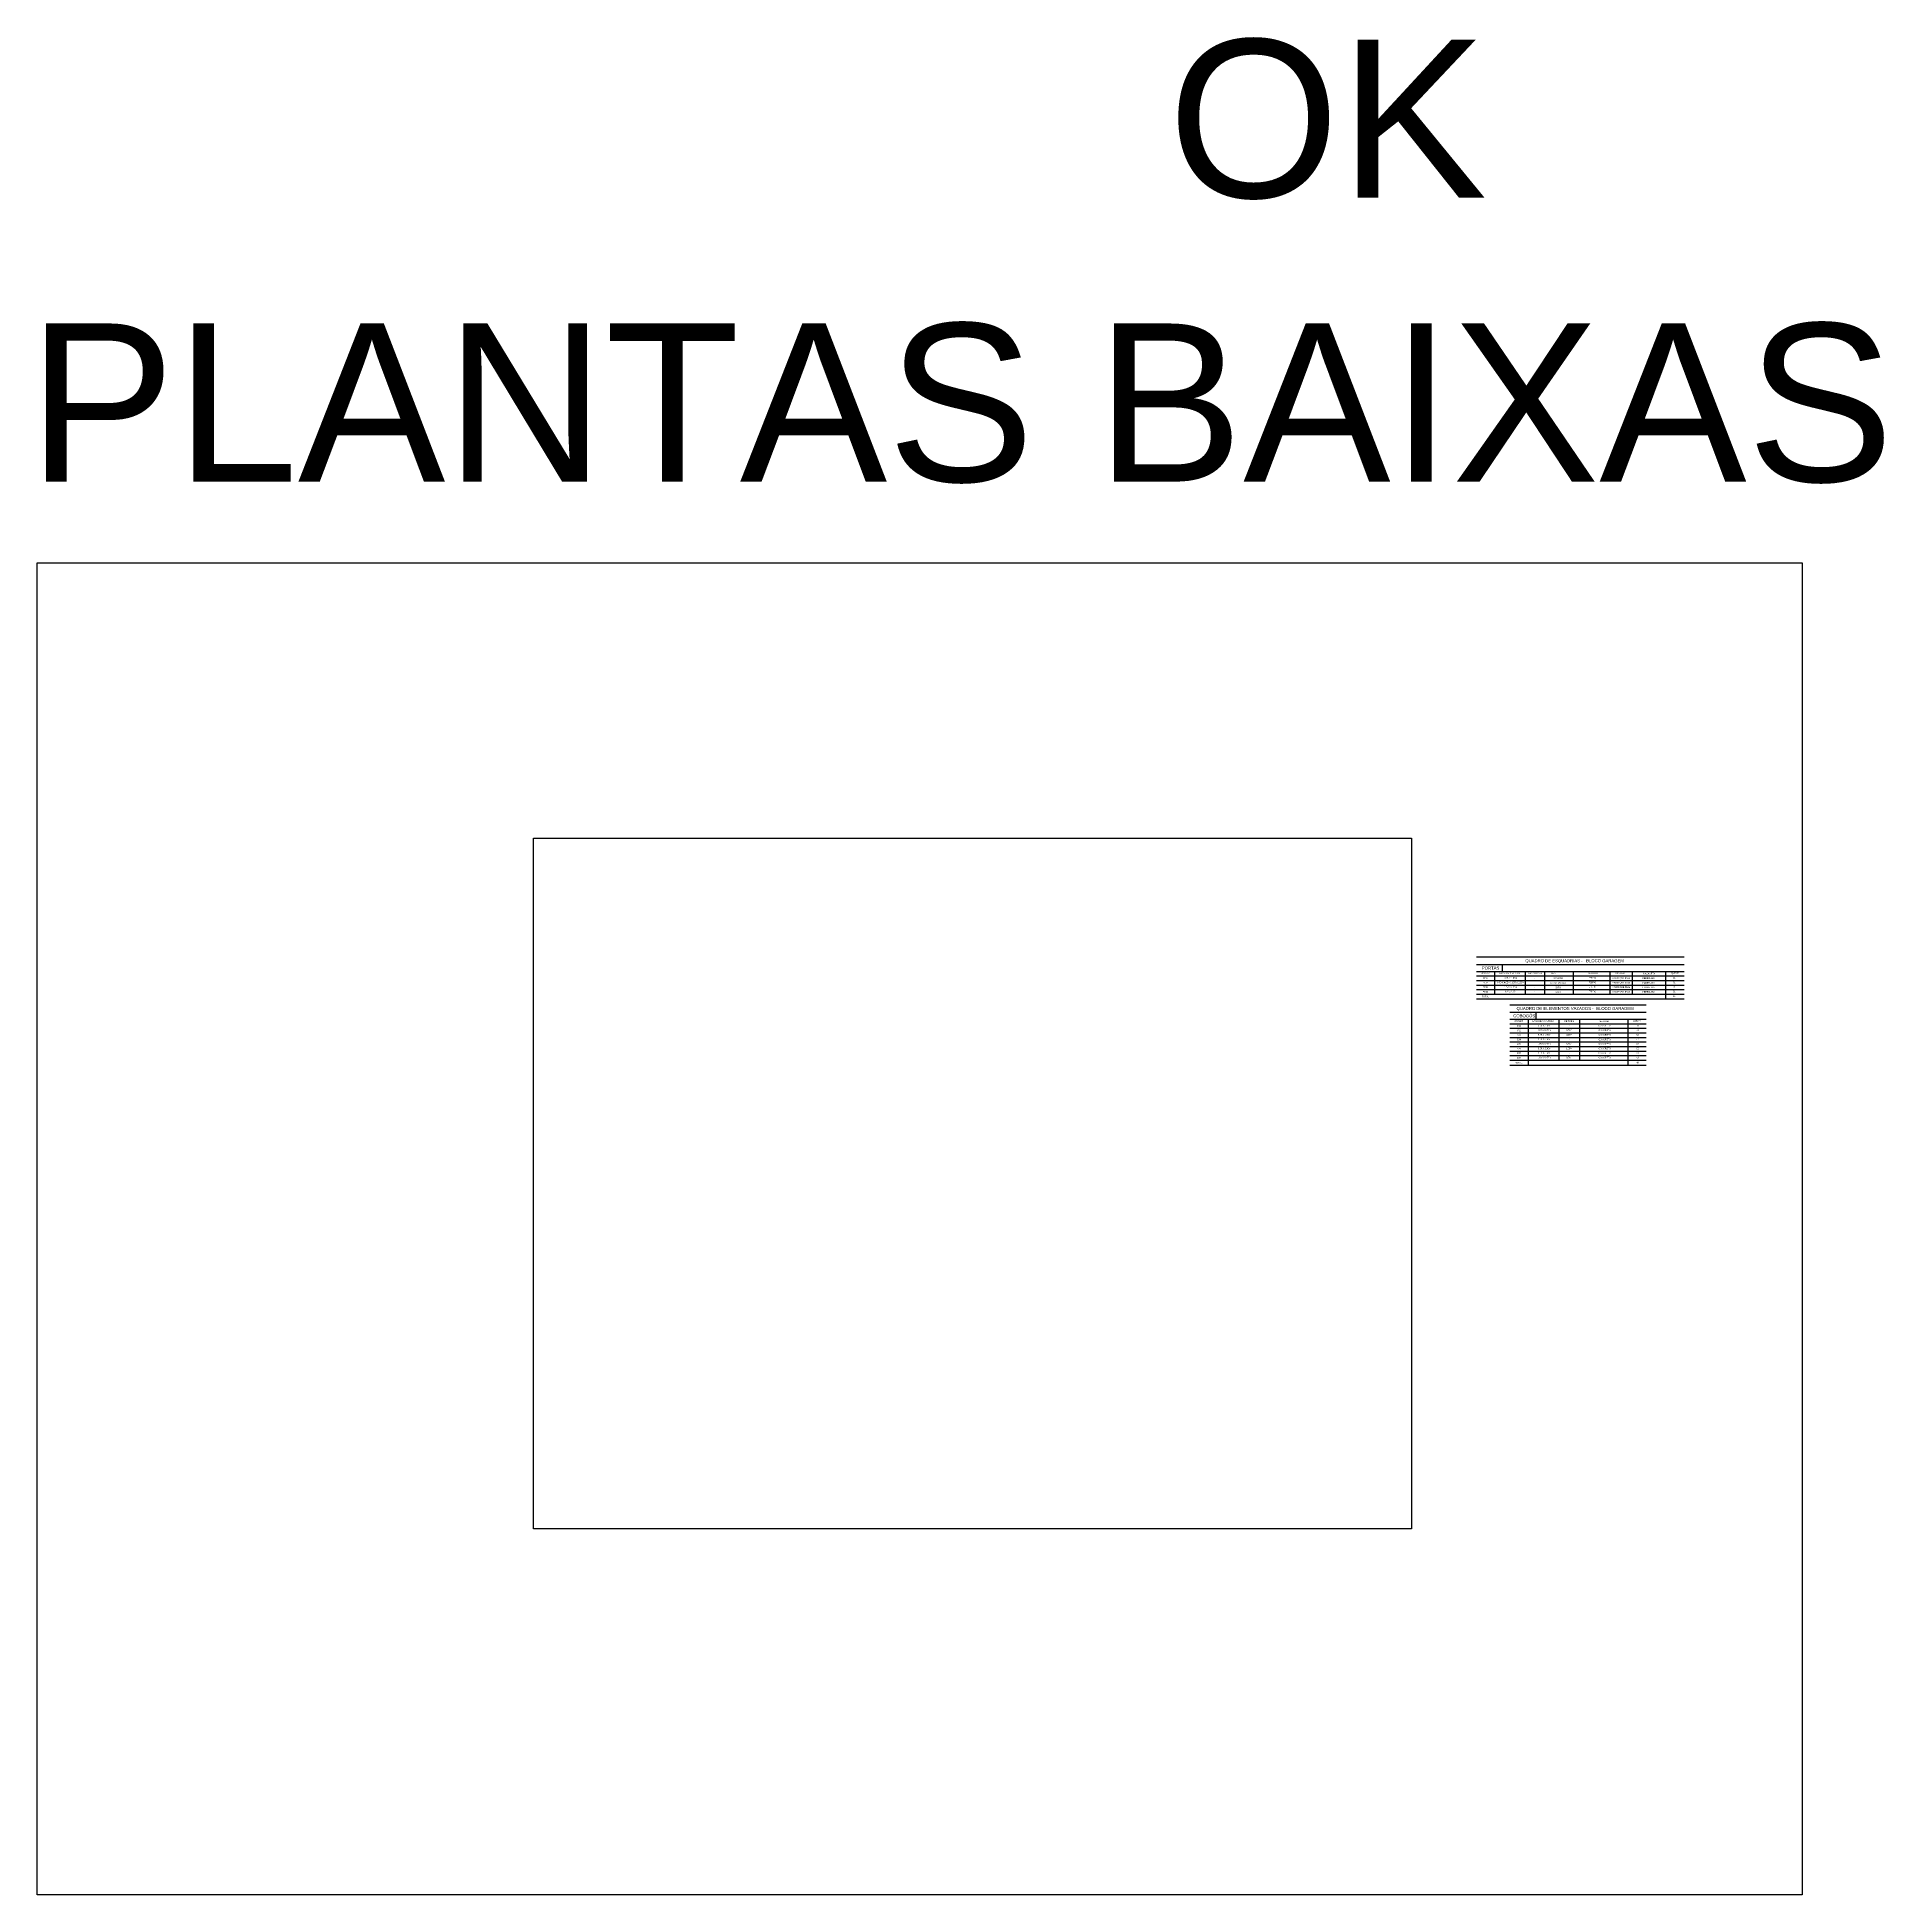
# Model space of a CAD drawing. Header units: metres. Extents: x 2552 to 3464, y 267 to 510.
# Drawn here: x 2552.3 to 2673.8, y 266.9 to 389.1 of the extents above; entities that cross this region are included whole.
import ezdxf
from ezdxf.enums import TextEntityAlignment as Align

# ---------------------------------------------------------------- set-up
doc = ezdxf.new("R2010")
doc.units = ezdxf.units.M
doc.header["$LTSCALE"] = 10
doc.header["$MEASUREMENT"] = 0
for name, color, linetype in [('PENA 0.15', 7, 'Continuous'), ('PENA 0.2', 2, 'Continuous'), ('PENA 01', 1, 'Continuous'), ('PENA 02', 2, 'Continuous')]:
    doc.layers.add(name, color=color, linetype=linetype)
doc.styles.add('Luana', font='arial.ttf')

msp = doc.modelspace()

# ---------------------------------------------------------------- linework, layer by layer
for points in [[(2668.428, 266.87), (2552.28, 266.87), (2552.28, 354.522), (2668.428, 354.522)], [(2584.942, 336.403), (2642.734, 336.403), (2642.734, 290.959), (2584.942, 290.959)]]:
    msp.add_lwpolyline(points, close=True)
at = {"layer": 'PENA 0.15', "ltscale": 0.01}
for p, q in [((2646.996, 328.089), (2660.671, 328.089)), ((2646.996, 328.089), (2660.671, 328.089)), ((2646.996, 327.634), (2660.671, 327.634)), ((2648.717, 327.634), (2648.717, 328.089)), ((2650.212, 327.634), (2650.212, 326.134)), ((2651.483, 327.634), (2651.483, 326.134)), ((2653.362, 327.634), (2653.362, 326.134)), ((2655.773, 327.634), (2655.773, 326.134)), ((2657.242, 327.634), (2657.242, 326.134)), ((2659.455, 327.634), (2659.455, 325.834)), ((2646.996, 327.334), (2660.671, 327.334)), ((2646.996, 327.034), (2660.671, 327.034)), ((2646.996, 326.734), (2660.671, 326.734)), ((2646.996, 326.734), (2660.671, 326.734)), ((2646.996, 326.434), (2660.671, 326.434)), ((2646.996, 326.134), (2660.671, 326.134)), ((2646.996, 326.134), (2660.671, 326.134)), ((2646.996, 326.134), (2660.671, 326.134)), ((2646.996, 326.134), (2660.671, 326.134)), ((2646.996, 326.134), (2660.671, 326.134)), ((2646.996, 326.134), (2660.671, 326.134)), ((2646.996, 325.834), (2660.671, 325.834)), ((2649.206, 324.946), (2658.171, 324.946)), ((2649.206, 324.492), (2658.171, 324.492)), ((2649.206, 324.192), (2658.171, 324.192)), ((2652.422, 324.492), (2652.422, 321.792)), ((2653.783, 324.492), (2653.783, 321.792)), ((2653.783, 324.492), (2653.783, 321.792)), ((2656.955, 324.492), (2656.955, 321.462)), ((2649.206, 323.892), (2658.171, 323.892)), ((2649.206, 323.592), (2658.171, 323.592)), ((2649.206, 323.292), (2658.171, 323.292)), ((2649.206, 323.292), (2658.171, 323.292)), ((2649.206, 323.292), (2658.171, 323.292)), ((2649.206, 322.992), (2658.171, 322.992)), ((2649.206, 322.692), (2658.171, 322.692)), ((2649.206, 322.392), (2658.171, 322.392)), ((2649.206, 322.392), (2658.171, 322.392)), ((2649.206, 322.392), (2658.171, 322.392)), ((2649.206, 322.092), (2658.171, 322.092)), ((2649.206, 321.792), (2658.171, 321.792)), ((2649.206, 321.462), (2658.171, 321.462)), ((2649.206, 321.462), (2658.171, 321.462))]:
    msp.add_line(p, q, dxfattribs=at)
at = {"layer": 'PENA 0.15'}
for p, q in [((2648.192, 327.634), (2648.192, 326.134)), ((2650.402, 324.492), (2650.402, 321.462)), ((2650.927, 324.492), (2650.927, 324.946))]:
    msp.add_line(p, q, dxfattribs=at)
at = {"layer": 'PENA 02'}
for p, q in [((2646.996, 328.584), (2660.671, 328.584)), ((2649.206, 325.441), (2658.171, 325.441))]:
    msp.add_line(p, q, dxfattribs=at)

# ---------------------------------------------------------------- texts
at = {"layer": 'PENA 0.2', "color": 3, "style": 'Luana'}
msp.add_text('OK', height=10.4081, dxfattribs=at).set_placement((2626.692, 378.544))
at = {"layer": 'PENA 0.2', "style": 'Luana'}
msp.add_text('PLANTAS BAIXAS', height=10.40811, dxfattribs=at).set_placement((2551.665, 359.861))
at = {"layer": 'PENA 01', "style": 'Luana'}
for s, p in [('6.00 X 4.02m / 1.75 X 2.25m', (2649.258, 326.855)), ('6.00 X 4.02m', (2649.258, 327.155)), ('1.53 X 2.26m', (2649.258, 326.555)), ('-', (2650.848, 327.155)), ('-', (2650.848, 326.855)), ('-', (2650.848, 326.555)), ('CORRER/ GIRO', (2652.375, 326.821)), ('CORRER', (2652.375, 327.143)), ('GIRO', (2652.375, 326.525)), ('MAIOR QUE 80cm', (2656.521, 327.145)), ('MAIOR QUE 80cm', (2656.521, 326.845)), ('MAIOR QUE 80cm', (2656.521, 326.545)), ('FERROLHO', (2658.324, 327.137)), ('FERROLHO', (2658.324, 326.837)), ('FERROLHO', (2658.324, 326.537)), ('01', (2660.019, 327.158)), ('01', (2660.019, 326.858)), ('01', (2660.019, 326.558)), ('1.22x 2.15m', (2649.258, 326.255)), ('-', (2650.848, 326.255)), ('GIRO', (2652.375, 326.225)), ('MAIOR QUE 80cm', (2656.521, 326.245)), ('FERROLHO', (2658.324, 326.237)), ('01', (2660.019, 326.258)), ('5.75 X 3.58m', (2651.468, 324.012)), ('-', (2653.108, 324.012)), ('CONCRETO', (2655.438, 324.012)), ('10', (2657.606, 324.012)), ('3.50 X 3.58m', (2651.468, 323.112)), ('5.75 X 1.65m', (2651.468, 323.412)), ('3.50 X 2.77m', (2651.503, 322.812)), ('5.75 X 2.77m', (2651.503, 323.712)), ('4.89m', (2653.108, 323.412)), ('3.78m', (2653.108, 323.712)), ('3.78m', (2653.108, 322.812)), ('-', (2653.108, 323.112)), ('CONCRETO', (2655.438, 323.712)), ('CONCRETO', (2655.438, 323.412)), ('CONCRETO', (2655.438, 323.098)), ('CONCRETO', (2655.438, 322.812)), ('02', (2657.606, 323.412)), ('07', (2657.606, 323.112)), ('09', (2657.606, 322.812)), ('12', (2657.606, 323.712)), ('3.50 X 2.00m', (2651.468, 322.512)), ('3.32 X 3.58m', (2651.468, 322.212)), ('3.32 X 2.77m', (2651.503, 321.912)), ('3.78m', (2653.108, 321.912)), ('1.58m', (2653.108, 322.512)), ('-', (2653.108, 322.212)), ('CONCRETO', (2655.438, 322.512)), ('CONCRETO', (2655.438, 322.212)), ('CONCRETO', (2655.438, 321.912)), ('02', (2657.606, 322.512)), ('03', (2657.606, 322.212)), ('03', (2657.606, 321.912))]:
    msp.add_text(s, height=0.1, dxfattribs=at).set_placement(p, align=Align.CENTER)
for p in [(2654.394, 327.155), (2654.394, 326.855), (2654.394, 326.555), (2654.394, 326.255)]:
    msp.add_text('FERRO', height=0.1, dxfattribs=at).set_placement(p)
at = {"layer": 'PENA 02', "ltscale": 0.05, "style": 'Luana'}
msp.add_text('04', height=0.1, dxfattribs=at).set_placement((2660.019, 325.95), align=Align.CENTER)
at = {"layer": 'PENA 02', "style": 'Luana'}
msp.add_text('48', height=0.1, dxfattribs=at).set_placement((2657.606, 321.583), align=Align.CENTER)
at = {"layer": 'PENA 02', "ltscale": 0.05, "style": 'Luana'}
for s, insert, char_height, width, attachment_point in [('PORTAS', (2647.356, 327.855), 0.2, 3.51166, 4), ('QUADRO DE ESQUADRIAS -   BLOCO GARAGEM', (2650.217, 328.309), 0.2, 8.16528, 4), ('CÓDIGO', (2647.584, 327.505), 0.1, 1.934, 5), ('PT01', (2647.584, 327.192), 0.1, 1.934, 5), ('PT02', (2647.584, 326.892), 0.1, 1.934, 5), ('PT03', (2647.584, 326.592), 0.1, 1.934, 5), ('LARGURA X ALTURA', (2649.18, 327.505), 0.1, 1.934, 5), ('BANDEIROLA', (2650.865, 327.505), 0.1, 1.934, 5), ('TIPO', (2652.028, 327.505), 0.1, 1.934, 5), ('MATERIAL', (2654.674, 327.505), 0.1, 1.934, 5), ('VÃO LIVRE', (2656.505, 327.505), 0.1, 1.934, 5), ('MAÇANETA', (2658.366, 327.474), 0.1, 1.934, 5), ('QUANT.', (2660.08, 327.505), 0.1, 1.934, 5), ('TOTAL', (2647.584, 325.983), 0.1, 1.934, 5), ('PT04', (2647.584, 326.292), 0.1, 1.934, 5), ('QUADRO DE ELEMENTOS VAZADOS -  BLOCO GARAGEM', (2649.641, 325.166), 0.2, 9.25407, 4), ('COBOGÓS', (2649.426, 324.712), 0.2, 3.51166, 4), ('CÓDIGO', (2649.794, 324.362), 0.1, 1.934, 5), ('C01', (2649.794, 324.049), 0.1, 1.934, 5), ('LARGURA X ALTURA', (2651.389, 324.362), 0.1, 1.934, 5), ('PEITORIL', (2653.114, 324.362), 0.1, 1.934, 5), ('MATERIAL', (2655.44, 324.348), 0.1, 1.934, 5), ('QUANT.', (2657.58, 324.362), 0.1, 1.934, 5), ('C02', (2649.794, 323.749), 0.1, 1.934, 5), ('C03', (2649.794, 323.449), 0.1, 1.934, 5), ('C04', (2649.794, 323.149), 0.1, 1.934, 5), ('C05', (2649.794, 322.849), 0.1, 1.934, 5), ('TOTAL', (2649.794, 321.62), 0.1, 1.934, 5), ('C06', (2649.794, 322.549), 0.1, 1.934, 5), ('C07', (2649.794, 322.249), 0.1, 1.934, 5), ('C08', (2649.794, 321.949), 0.1, 1.934, 5)]:
    msp.add_mtext(s, dxfattribs=dict(at, insert=insert, char_height=char_height, width=width, attachment_point=attachment_point))

doc.saveas('drawing.dxf')
